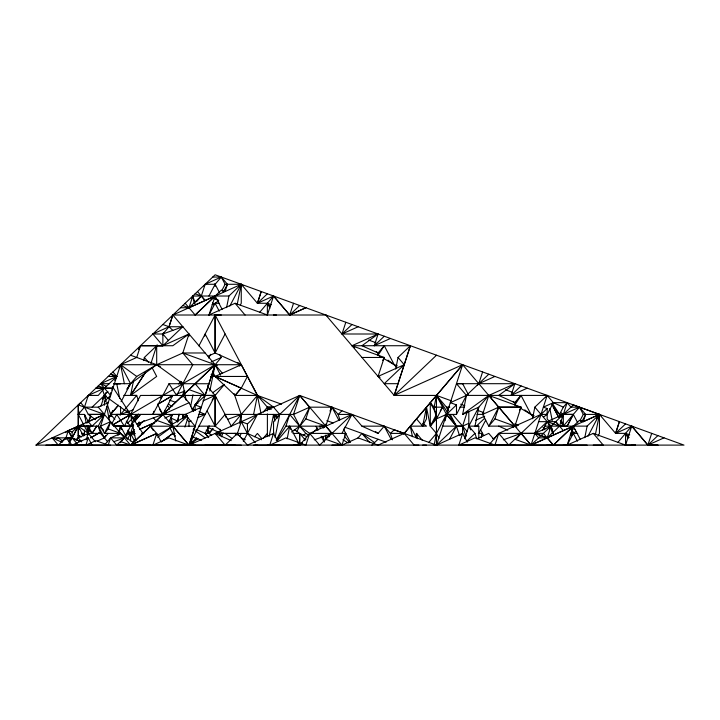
<?xml version="1.0" encoding="UTF-8"?>
<svg xmlns="http://www.w3.org/2000/svg" width="720" height="720" viewBox="0 0 720 720"><rect width="100%" height="100%" fill="white"/><g stroke="black" fill="none" stroke-linecap="round" stroke-linejoin="round"><path stroke-width="1.08" d="M78.282 438.426L78.282 404.919L104.418 414.414L92.07 426.141L78.273 426.132L72.117 432.009L72.117 437.877L78.273 445.122L88.254 445.113M78.282 437.742L78.291 404.919L80.649 402.678L84.465 407.16L88.272 414.414L95.535 419.688M84.456 430.047L84.456 435.636L81.603 433.953M88.902 430.236L88.263 433.395L86.994 434.889L88.254 433.386L88.272 425.934M104.427 405.207L104.427 401.301L110.601 395.433L110.592 392.724M113.769 383.724L130.563 383.679L126.936 389.268L130.554 383.706L156.69 364.707L156.699 345.717L140.535 345.726L138.537 349.524M240.219 305.235L241.254 303.273L241.254 284.292L172.836 315.018L169.011 326.754L162.873 333.99L162.846 345.726L156.699 345.726L144.351 357.453L143.721 360.612M182.817 418.896L182.817 414.432L185.553 417.645M188.973 336.231L188.973 333.999L162.846 345.726L156.69 345.717L150.858 363.654M221.283 315.009L215.118 315.009L215.127 352.98L208.089 356.139M215.127 397.584L215.136 395.451L224.388 384.534M241.245 422.253L241.254 414.441L234.081 393.525M267.39 436.221L267.39 413.901M267.39 410.832L267.39 407.205L263.277 412.038M273.555 433.98L273.555 421.686L279.72 414.432L299.682 395.451L436.5 445.14L462.645 433.386L467.271 442.188M325.818 439.965L325.809 435.096M325.809 424.08L325.809 426.15L331.983 433.404M416.493 437.67L416.493 433.404L422.199 440.109M439.029 438.282L436.455 433.395L430.29 426.15L426.474 407.169L426.474 418.896L422.658 426.15L416.493 418.896M517.734 406.602L514.881 404.928L514.89 402.687L521.055 395.433L531.027 414.423L533.169 416.934M601.254 415.701L599.454 414.396L585.657 414.423L579.492 407.16L570.96 407.151L567.144 402.669L553.356 402.669L543.375 407.151L547.182 408.537L547.182 414.405L543.6 417.015M380.943 356.904L378.099 355.221L378.099 352.989L384.264 345.735L394.236 364.716L396.378 367.227M103.968 397.638L104.409 395.442L107.856 391.401M119.106 433.566L120.582 426.186L124.389 426.186L140.517 395.433L176.643 395.469L192.771 364.725L182.808 352.98L188.973 333.999L172.827 345.735L140.535 345.726L136.719 357.462L120.564 364.716L119.007 367.695M177.552 421.776L179.1 414.099L177.48 422.01M190.557 406.791L192.978 394.722M198.891 345.888L215.127 315.009L214.659 317.214L215.127 315.009L258.561 397.278M395.712 369.054L398.043 357.453L410.382 345.726L351.972 345.726L354.663 347.697M572.454 430.407L571.599 434.673L572.427 430.398M95.391 441.774L88.263 433.395L78.291 414.405L78.939 411.21M89.334 420.867L90.387 415.593M110.835 413.181L110.151 416.601L110.592 414.414L113.022 410.688M138.447 400.779L136.71 395.442L130.563 395.451L133.425 381.159M182.79 395.568L183.708 391.059M204.714 336.105L205.137 333.99L215.127 352.98L241.245 364.698L258.381 397.368M209.835 391.041L215.118 364.716L221.283 357.462L219.744 354.528M226.584 307.629L228.915 296.028L241.254 284.292L225.099 284.283L221.283 277.038L212.76 277.038M207.477 433.548L208.116 430.389M237.285 304.038L241.254 284.292L239.076 286.848M239.49 423.216L241.254 414.441L227.592 419.373M253.584 414.441L257.4 395.46L211.104 374.652M269.154 436.383L273.555 414.45L278.577 416.682M275.094 437.472L279.72 414.432L273.555 407.178L267.39 407.178L271.188 409.41M287.163 438.822L289.701 426.168L299.682 445.149L302.382 443.187M415.638 437.67L416.493 433.404L417.519 435.357M422.658 426.15L426.474 407.169M436.455 407.169L434.106 407.169L430.29 402.687L430.29 426.141L436.455 418.896L434.106 407.169L436.464 395.433L462.645 364.716L531.036 445.104L599.445 414.396L615.591 433.368L625.572 433.368L629.73 434.88M434.106 445.131L436.455 433.395L446.436 414.414L456.426 426.132L459.558 435.627M445.167 420.741L446.436 414.414L436.455 418.896L442.629 407.169L434.106 407.169M532.521 418.761L534.843 407.151L547.182 395.424L553.347 402.678L563.337 407.16L567.144 402.669L559.53 426.141L547.191 437.859L531.045 445.104L547.182 395.424L466.443 395.406L450.306 402.678L456.48 404.91L456.48 414.405L446.508 414.414L456.471 426.132L449.496 439.425M584.784 437.724L587.106 426.123L599.445 414.396L573.318 404.91L531.036 445.104L514.899 439.236L508.734 445.104L458.838 445.113L462.645 433.386L459.954 435.339M595.476 434.142L599.445 414.396L583.308 421.677L579.492 420.291L553.356 445.113L547.191 437.859L534.852 433.377L498.735 433.395L493.686 439.236M88.569 422.235L84.465 414.414L78.291 414.405L84.465 407.16L88.281 395.424L104.427 388.179L98.262 385.938M86.175 439.785L88.947 431.325M65.943 445.122L72.099 445.122L88.254 437.877L85.896 445.131L95.877 440.649L108.216 445.131L110.574 437.877L120.555 433.395L108.216 428.913L104.409 433.395L100.593 426.141L120.564 364.716L241.236 364.716L239.445 363.393M100.962 406.098L104.427 395.433L102.699 390.096M108.216 428.913L110.574 421.659L100.593 426.141M118.503 432.585L120.582 426.186L113.913 426.15L130.554 426.168L132.354 424.845L130.518 426.123L113.787 426.186M133.299 424.971L130.554 433.413L127.467 439.272M193.626 411.543L189 402.75L162.882 414.477L152.874 414.45L153.909 411.255M180.459 307.755L188.982 307.755L192.798 296.019L228.915 296.028M196.524 301.662L201.321 296.019L205.137 284.283L221.292 277.038L227.457 284.283L225.099 291.537L221.292 290.151L195.156 315.018L185.175 303.273M174.843 444.42L172.827 445.158L152.883 445.149L156.699 433.458L150.543 426.204L172.845 426.204L188.973 445.212L299.682 395.451L309.672 407.178L331.983 407.178L338.148 414.423L339.876 419.76M243.063 285.597L241.263 284.292L257.4 303.264L273.546 296.019L289.701 315L305.856 307.746L289.701 315L273.546 296.019L267.39 315L235.08 303.273L208.953 315.009L215.118 296.028L188.991 307.764L182.817 305.514M184.905 427.113L187.992 417.627M176.688 445.194L172.881 445.203L188.982 445.14L215.1 364.716L220.608 375.156M152.883 445.185L169.029 437.931L188.991 445.185L195.147 426.222L185.166 414.486L201.312 407.232L195.147 404.991L195.147 410.256M189.009 389.619L205.155 395.487L215.136 364.77L112.419 425.115L130.536 414.414L186.255 414.477M221.625 436.833L223.011 432.558M221.301 445.149L225.108 445.158L237.438 433.422L241.263 421.695L247.437 423.936L257.418 414.45L243.315 441.243M293.517 303.273L289.701 315L299.682 305.514M108.216 445.131L104.4 445.122L110.574 437.877L116.739 445.131L235.035 445.14L225.081 445.122L215.127 433.422L237.447 433.431L247.419 445.158L273.555 433.422L269.739 445.149L285.885 437.904L305.847 445.149L309.663 433.413L351.936 414.432L353.736 415.737M276.489 440.631L285.885 426.168L289.701 414.432L305.847 433.422L308.7 435.096M414.171 445.131L404.19 433.404L378.063 445.131L358.11 437.886L341.964 445.14L299.682 395.451L293.517 414.432L299.682 426.168L310.518 434.034M291.573 432.054L299.682 426.168L305.847 418.914L309.663 407.178L293.517 414.432L224.919 414.414M345.816 322.281L342 333.999L378.099 334.008L374.283 345.726L390.429 338.481M302.058 442.899L299.682 445.158L293.517 445.158L299.682 445.167L309.663 433.413L345.771 433.404L341.955 445.131L338.148 445.149M380.097 377.343L378.072 376.434L384.246 357.462L351.963 345.735L378.09 333.999L361.953 345.726L378.099 352.98L376.299 351.675M409.338 347.706L410.382 345.726L394.209 395.406L436.509 395.424L451.197 400.779M442.683 426.141L456.471 426.132L436.518 445.113L462.627 364.707L394.209 395.406L325.827 315.009L172.836 315.018L171.846 316.908M467.388 411.363L462.591 426.114L462.591 433.953M482.589 371.97L478.782 383.697L477.36 385.398M464.697 438.795L468.81 426.141L478.791 407.169L488.754 395.442L462.645 414.387L466.443 395.406L478.782 383.67M515.439 426.114L488.772 426.141L482.607 414.414L488.781 395.433L514.881 383.697L511.083 395.424L527.229 388.179M481.176 437.625L482.553 433.359L478.314 433.359M519.516 410.085L521.055 407.16L498.735 407.16L488.772 426.141L494.937 418.896L498.753 407.169L521.055 407.16L514.89 426.132L513.081 427.455M563.328 445.122L567.144 445.122L573.318 426.132L587.106 426.123M583.308 421.677L585.657 414.423L583.29 414.414L579.492 407.16L547.191 421.65L534.861 433.377L538.668 437.859L547.191 437.868L573.318 426.159L580.302 439.416M625.572 423.882L615.591 433.368L619.407 421.641L615.591 433.368L631.737 426.123L647.883 445.095L657.864 445.095L647.883 445.095L651.69 433.368M410.391 345.726L394.209 395.406L436.509 355.212M78.291 414.405L79.29 412.515M87.282 397.323L88.281 395.424L98.253 395.424L104.427 388.179M91.134 416.223L86.985 423.153M102.366 399.339L105.966 392.49M114.696 380.358L116.757 376.452L112.95 371.97M109.053 398.367L110.601 395.433L100.611 383.697L116.766 376.452L110.601 374.211L116.766 376.452L115.389 378.063M107.829 441.909L100.593 433.395L98.244 426.141L104.409 414.405L88.272 414.414L104.427 414.414L102.618 415.71M111.618 412.488L110.619 414.387L111.618 416.367M108.531 418.32L110.592 414.414L118.422 405.198L110.61 414.414L114.867 419.436M117.864 435.348L120.555 433.404L104.409 433.395L110.574 421.659M121.077 401.733L130.554 383.706L136.719 376.452L156.672 364.725L182.808 352.98L205.128 352.98M111.609 424.197L116.748 414.414L130.536 414.414L129.114 416.088M104.112 438.525L105.606 435.672M120.087 415.323L121.131 413.343M130.527 395.46L131.553 393.507M155.601 347.787L157.167 344.808M162.387 334.872L163.431 332.892M191.799 297.918L192.798 296.019L195.156 303.273M125.424 435.978L130.563 426.204M126.279 421.137L130.554 426.168L136.539 414.765M204.138 286.182L205.137 284.283L215.118 284.283L221.292 277.038M208.953 296.019L215.118 284.292L219.609 292.833M152.874 414.45L169.002 383.706L208.971 383.751L207.882 385.434M214.119 297.927L215.127 296.028L222.102 309.312M208.944 315.009L215.118 303.282L218.727 300.654M221.76 290.637L225.099 284.292M223.344 292.113L227.457 284.292M157.599 404.361L172.8 395.433L162.846 414.459L136.818 423.936M178.812 384.048L180.306 381.204M168.831 422.028L172.827 414.432L186.237 414.477M181.845 397.386L184.878 393.03M229.788 306.09L241.254 284.292L239.49 287.001M208.629 358.065L210.627 354.276M225.09 333.999L215.109 352.98L215.1 315.018M214.137 366.669L215.091 364.752L212.391 366.714M204.129 397.386L205.128 395.496L195.147 404.991M193.095 430.128L195.147 426.222L172.836 426.222M159.48 409.284L162.846 414.459L188.991 445.176L215.109 395.442L207.99 387.072M205.128 433.413L208.701 437.607L205.146 433.404L209.133 425.817M241.254 388.188L247.428 376.452L210.879 376.452M220.104 435.654L221.598 432.81M239.706 436.356L241.245 433.422M272.871 434.718L273.87 432.819M276.156 440.199L299.682 395.451M296.685 431.865L309.663 407.187M329.922 411.084L331.983 407.178L338.967 420.462M341.964 433.404L351.936 414.432L361.917 426.159L378.063 433.413L384.228 426.159L390.402 433.404L392.481 439.803M382.707 360.387L384.246 357.462L361.935 357.462M435.942 415.395L430.29 426.141L436.752 416.205M456.48 414.405L466.452 395.415L456.471 383.688M478.746 433.368L485.721 420.084M546.138 397.413L547.182 395.424M553.347 402.678L547.182 414.405L541.017 414.405L498.735 433.395L488.781 445.113M542.574 430.452L547.191 421.659L555.714 421.65L559.53 426.141L547.191 421.65L538.668 421.659M549.504 428.976L551.007 426.132L573.318 426.159L571.815 428.976M563.328 407.16L559.521 414.405L560.214 416.538M560.61 412.434L563.337 414.414L561.834 417.24L563.346 414.405L573.309 414.405L579.492 407.16M577.791 422.946L573.309 414.405L563.337 426.141L558.9 426.141L567.144 426.141L573.309 414.405L559.521 414.405L553.347 407.16L555.165 408.474M567.144 426.141L573.318 414.405M579.951 420.759L583.29 414.414L585.45 414.423M567.153 445.113L573.318 433.377L576.018 431.415M582.057 421.263L585.657 414.423M587.988 436.194L599.445 414.396L599.445 433.377L597.906 436.311M549.513 428.976L551.007 426.132L534.843 407.151M113.04 410.661L110.619 414.387L120.582 414.387L120.582 406.575M130.563 395.415L145.683 372.15L130.554 395.406L156.681 376.434L152.055 367.641M130.545 426.15L132.966 422.433L130.518 426.123L132.651 423.612M134.181 420.57L138.411 414.045L134.145 420.543M191.952 409.95L201.348 395.487M212.085 400.095L215.109 395.442L231.345 426.321M378.099 355.221L384.264 345.735M344.682 435.078L345.771 433.404M440.28 410.778L442.629 407.169M481.473 435.033L482.553 433.359M514.881 404.928L521.055 395.433L514.881 402.687L498.735 395.424L514.881 383.697L456.462 383.679L462.636 383.67M596.511 418.914L599.445 414.396M111.771 389.997L112.95 388.188L95.904 388.179L112.95 388.188M68.679 441.9L72.108 437.868L78.291 426.15L98.235 426.141L103.68 430.101M128.43 386.199L130.563 383.679M133.695 425.07L130.563 426.204L132.705 423.693M134.838 421.182L140.535 414.468L162.846 414.459L157.707 404.685M160.794 397.89L162.846 395.469M132.714 442.629L135.558 439.281L132.705 442.647M259.524 312.489L273.546 296.019M239.436 366.021L241.254 364.716L215.118 376.452L241.245 388.179L235.08 395.424L215.118 376.461L212.553 371.565M208.953 433.413L213.066 428.58L208.953 433.404L207.684 427.086M263.097 438.444L267.372 433.413L267.372 436.617M330.615 408.789L331.983 407.178L325.809 426.15L323.109 428.13M350.514 416.097L351.936 414.423L338.148 414.423L341.964 410.796M403.551 434.205L462.627 364.707M617.715 442.593L631.737 426.123L633.537 427.428M76.905 439.479L78.273 437.868L88.254 433.386L100.593 433.395M97.344 441.045L104.409 437.877L108.216 433.395L104.409 433.395M128.421 416.97L130.563 414.459L132.552 418.257M134.082 421.938L140.499 414.405M120.249 442.719L124.362 437.886L110.574 437.877M160.776 397.854L162.837 395.442M241.245 388.179L235.08 395.424L257.4 395.433L281.61 404.235M230.724 426.789L257.4 395.433L273.609 407.214M254.556 436.779L257.409 433.422L261.684 438.453M277.065 441.027L289.701 426.168L290.745 429.363M357.615 438.435L361.899 433.404L374.454 442.521M404.145 433.404L436.455 395.433L448.551 409.626M428.616 442.611L436.455 433.395M516.771 438.426L521.046 433.404L547.182 408.537M571.176 435.897L573.318 433.377L577.755 433.377M597.267 416.952L599.445 414.396M446.508 414.414L456.48 404.91M36 445.122L215.118 274.788L684 445.104L36 445.122L104.409 414.405L100.611 416.646M104.427 388.188L116.757 376.452L108.243 376.452M188.982 307.755L201.321 296.028L205.137 300.51L197.505 291.537M92.088 407.16L104.427 395.433L106.425 396.333L104.427 395.442L104.409 397.674M182.808 326.754L162.846 345.726L152.874 333.99L169.029 326.745L182.808 326.754L162.873 333.99L152.883 333.999M195.156 315.018L215.127 296.028M127.476 423.225L136.728 414.432M267.381 293.778L257.4 303.264L267.39 303.273L271.539 304.785M116.739 445.131L124.362 437.877L113.859 441.693M134.667 441.225L130.545 433.404L134.541 429.615M137.736 426.573L144.126 420.507M136.737 445.185L130.572 445.158L215.1 364.716L130.59 445.176L98.253 407.16L108.234 402.687L104.427 401.301M176.679 426.195L187.479 415.926M192.078 442.215L196.704 437.814M351.981 324.522L342 333.999L358.146 326.763M374.283 345.726L384.264 336.24M304.434 440.64L306.018 439.128M313.146 432.351L317.898 427.833M351.936 414.432L319.635 445.149L309.663 433.413M398.043 357.453L404.199 364.698L384.237 383.679L398.025 383.679M371.889 445.122L378.054 439.263M488.763 374.211L478.782 383.697L494.928 376.452M475.956 426.537L484.722 418.185M511.083 395.424L521.055 385.938M466.497 441.45L474.975 433.386L468.81 426.141L468.819 411.894M514.872 439.263L521.037 433.395M573.327 426.132L553.356 445.113L543.384 433.377L521.055 433.386L503.343 439.83M567.153 445.104L593.28 433.377L625.572 445.104L631.737 426.123L647.883 445.095L657.864 435.609M65.574 432.603L68.292 430.623L78.291 426.15L88.263 433.395L88.263 428.904L90.072 427.59M75.555 439.848L78.273 437.868L81.702 441.891M130.563 426.204L132.372 424.899M212.544 392.823L224.199 384.345M185.373 417.06L187.173 415.755M157.608 437.283L172.845 426.204L173.853 428.094M188.991 445.131L197.964 438.615M303.156 435.375L305.847 433.422M325.818 437.895L329.4 435.285M444.645 415.719L446.436 414.414M464.391 436.563L466.191 435.258M548.28 428.112L550.998 426.132L553.356 433.377L551.304 429.471M55.467 439.542L58.311 437.868L62.847 441.162M73.737 428.814L78.273 426.15L83.421 435.915M157.626 404.415L172.818 395.478M170.919 425.061L187.074 415.557M157.653 435.132L172.845 426.204L175.815 440.964M212.103 304.632L215.118 303.282L219.555 303.273M211.194 361.989L221.283 357.462M104.409 414.405L88.263 421.659L92.07 426.141M61.227 441.036L68.292 437.868L69.723 440.586M125.523 435.663L134.577 431.613M139.599 429.354L154.665 422.586L139.59 429.345M164.754 418.059L172.827 414.441M195.012 404.469L198.027 403.11M203.058 400.86L215.109 395.433L216.135 398.61M134.568 435.204L130.545 433.404L134.568 431.604M150.525 445.176L130.572 445.158L156.699 433.458L160.821 441.27M130.59 445.176L156.708 433.449L156.708 435.69M188.982 426.141L188.982 421.668L190.998 420.759M198.063 417.591L205.128 414.423L199.071 411.696M378.072 376.434L404.199 364.707M462.645 414.414L478.782 407.169L474.984 426.141L478.8 426.141L478.8 438.417M482.607 414.414L498.753 407.169M468.63 423.414L462.609 426.123L456.435 426.132L448.56 414.036M475.659 420.255L484.695 416.196M458.838 445.113L474.984 437.868L494.946 445.113L498.753 433.377L508.734 445.104M492.885 438.75L494.901 437.841M570.303 434.736L573.318 433.377L577.431 441.198M647.883 445.095L664.029 437.841M222.336 291.159L225.495 290.016M133.182 409.851L120.582 414.432L136.719 395.415L123.813 395.415M176.868 394.002L184.941 391.068M104.445 445.194L106.542 444.429M314.262 439.848L331.974 433.413M580.527 421.281L582.633 420.525M468.792 445.104L587.106 445.104M273.546 315L276.408 315M324.783 426.15L319.653 426.159L320.328 428.265M156.69 445.158L162.873 445.176M273.546 445.14L277.353 445.131M332.001 445.14L341.973 445.122L325.809 439.272M462.609 445.122L468.774 445.113M547.146 445.077L550.962 445.068M631.728 445.104L635.544 445.095L625.572 445.095L625.563 433.368L629.127 437.562M116.748 383.697L120.555 383.688L113.661 383.697L116.748 383.697L119.736 398.466M109.485 383.697L100.62 383.697L106.605 386.388M150.507 395.424L189.009 395.487M201.726 395.442L215.118 395.442L182.844 395.487L189.009 402.741M84.465 407.16L98.478 407.16M449.793 407.151L446.445 407.151L448.443 410.949M459.837 407.151L464.301 407.151M198.432 414.423L205.128 414.423M477.045 414.387L483.408 414.387M198.792 426.159L215.118 426.159L221.418 430.74M285.885 426.168L325.809 426.168L305.847 418.914M361.917 426.159L384.228 426.159L391.221 439.452M412.434 436.698L410.319 426.15L426.474 426.15L422.838 423.513M478.8 426.141L468.819 426.141L470.817 429.939M544.365 426.15L549.945 426.15M130.545 433.404L134.982 433.404L130.554 433.422L127.557 432.324M141.687 433.413L143.892 433.413M175.077 433.431L172.863 433.431L161.208 441.918L172.863 433.458L169.866 427.761M261.486 439.731L247.419 433.422L215.136 433.44L231.21 440.64M81.603 433.395L84.456 433.395M126.306 433.413L134.991 433.422M204.516 433.422L209.817 433.422M293.031 433.431L299.682 433.431L306.711 436.581M55.962 445.122L58.311 445.122L52.146 437.868L72.108 437.877L80.181 441.495L72.108 437.868L65.943 437.877L58.311 445.122L52.146 445.122L68.292 445.113L78.273 426.15L79.299 429.246M45.981 445.122L110.61 445.167M205.137 445.131L241.263 445.149M253.593 445.149L299.673 445.122L299.682 433.431L294.273 429.507M414.135 445.131L418.851 445.131M593.28 445.113L603.252 445.104L593.28 433.377M84.447 445.122L72.108 445.122L65.934 437.877L68.301 430.623L72.117 432.009M124.362 445.14L118.197 445.131L130.554 445.14L120.546 441.504M267.39 407.178L273.555 407.178M478.8 445.113L482.607 445.122M422.658 445.131L426.483 445.131M478.773 445.077L488.745 445.086M511.065 445.122L514.872 445.131M267.381 445.149L279.72 445.158M182.835 445.176L195.156 445.14M78.273 445.122L75.915 445.122L80.631 445.113M368.64 340.056L375.93 342.711M505.431 389.754L512.721 392.409M516.906 427.041L514.89 426.132L488.754 395.433L521.055 407.16M397.269 365.814L394.245 364.716L383.796 358.578M520.578 408.276L531.027 414.423L534.06 415.521M195.156 293.778L201.321 296.019M460.674 404.217L464.886 405.747M477.513 410.337L483.831 412.632M514.764 423.846L518.571 425.241M494.937 418.896L514.881 426.15M162.855 324.504L169.029 326.745M182.808 352.98L217.206 365.472M326.871 420.678L333.189 422.973M344.763 427.185L386.127 442.188M130.545 355.221L156.672 364.716L160.479 366.948M169.29 400.023L175.599 402.318M255.384 444.42L257.4 445.158M206.145 430.155L209.133 431.244M156.708 420.336L172.845 426.204M192.195 436.824L201.573 440.235M170.793 444.42L172.845 445.185M498.699 426.114L507.78 430.191M192.006 408.528L195.039 409.887M241.254 437.904L245.286 439.722M208.17 427.518L221.283 433.413M196.047 429.345L205.146 433.404M170.892 418.041L177.93 421.2M52.146 437.868L62.244 442.395M572.175 428.4L575.199 429.759M542.916 427.266L545.769 428.94M237.447 362.466L241.245 364.698M342.882 439.794L348.318 442.989M513.081 401.373L514.881 402.687M524.754 409.86L533.403 416.115M531.036 414.423L532.827 415.728M488.754 395.433L491.463 397.395M325.854 315.036L327.663 316.35M387.963 360.153L396.603 366.426M375.363 431.451L378.063 433.413M277.155 417.069L273.555 414.45L274.878 421.029M156.672 364.725L182.799 383.706L186.111 400.194M225.027 433.359L232.227 438.597M124.371 383.724L120.564 364.725L136.719 376.452M168.399 403.956L172.008 406.575M208.944 433.404L211.644 435.366M195.291 430.749L205.2 437.949M105.507 400.923L104.409 395.442L130.536 414.414L126.972 410.229M119.61 432.729L133.119 442.548M172.827 330.381L169.029 326.745L172.854 315.018L222.246 373.086M167.481 405.711L169.02 407.178L169.443 409.284M190.53 440.73L192.843 442.926M570.978 429.804L574.056 432.729M452.763 414.576L467.406 431.757M267.372 315.009L267.372 303.273L270.225 306.621M361.899 433.404L369.747 442.611M241.272 421.695L247.437 433.431L255.267 442.638M555.714 421.65L563.337 430.632M549.243 421.308L547.182 418.896L547.182 413.307M521.055 433.386L531.036 445.113M493.758 439.254L488.772 433.386L476.712 438.804L474.975 433.386M235.08 303.273L245.061 315.009M344.826 436.752L349.812 442.611M304.668 439.29L299.673 433.422L299.673 445.149L297.549 442.656M261.009 413.397L257.418 395.478L269.451 409.626M277.065 418.572L273.555 414.45L274.734 416.25M162.873 333.99L168.57 340.695M195.174 383.751L205.155 395.487M181.422 382.095L182.799 383.706M144.351 357.453L148.464 362.286M186.921 419.256L188.982 421.668M191.052 440.307L193.104 442.728M153.252 417.654L156.672 421.686M127.818 430.191L130.554 433.413L130.554 440.874M88.263 428.904L92.07 433.386L96.768 426.159L92.07 433.386L88.263 426.141M552.474 403.56L559.521 414.405L553.356 407.16L558.846 417.6M436.464 445.131L436.455 395.433L447.345 412.173M257.409 395.433L258.588 397.287M169.002 383.706L176.643 395.469M150.543 426.204L153.342 430.515M112.401 386.514L143.253 433.998M116.748 414.414L124.389 426.186M625.563 433.368L628.128 438.255M560.34 420.453L563.337 426.141L563.337 414.414M551.808 404.226L558.666 417.267M560.727 421.191L563.364 426.204M547.191 421.65L550.278 427.518M462.645 383.724L468.297 394.47M480.717 429.921L483.714 435.618M450.441 414.747L456.435 426.132L462.591 426.132L466.029 436.68M436.464 395.433L446.913 415.305M430.29 402.687L435.942 413.433M410.319 426.15L416.484 437.877M343.44 429.012L350.424 442.296M267.372 303.273L269.946 308.16M315.918 426.321L317.997 430.281M321.12 436.23L324.252 442.17M215.118 303.273L219.231 311.103M212.544 302.868L213.579 304.821M273.555 433.422L277.668 441.243M234.99 433.251L236.034 435.24M207.144 410.976L215.118 426.159L225.09 414.432L226.134 417.627M218.61 432.801L220.113 435.654M164.502 410.31L166.059 413.28M169.713 420.219L172.314 425.178M120.573 364.725L130.554 383.706M127.08 438.516L120.582 426.186L121.626 429.399M98.244 426.141L104.409 437.877M88.254 437.877L92.07 445.122M570.726 432.981L571.752 434.934M561.258 419.742L563.337 426.141M328.554 434.601L329.238 436.716M323.073 436.707L324.441 440.928M273.906 415.521L274.599 417.654L273.906 415.494M237.438 433.422L238.131 435.555M219.915 429.192L220.599 431.307M139.149 421.893L140.193 425.088M104.409 395.424L106.128 400.698M107.154 403.866L110.592 414.414M85.5 417.609L84.465 414.414L86.157 422.847M553.347 433.377L551.007 426.132L534.852 433.377L547.191 437.868L551.007 426.132L552.501 433.602M549.828 408.591L552.249 420.66M543.654 427.572L544.095 429.759M416.493 433.404L417.564 438.732M192.798 296.028L194.292 303.489M182.808 414.423L183.474 417.708M170.928 416.673L172.413 424.053M138.411 422.865L139.05 426.033M130.563 414.459L135.846 440.775M106.614 406.413L109.476 420.669M86.787 426.015L88.272 433.395M247.437 423.936L247.437 433.431M215.118 394.704L215.118 426.159L215.118 394.704M215.118 283.761L215.118 286.002L215.118 283.761M261.216 291.537L257.4 303.264L261.216 291.537M181.62 381.888L180.45 383.697L181.629 381.888M201.312 407.223L199.944 408.834L201.312 407.232M394.218 429.786L390.402 433.404L404.19 433.404L394.218 429.777M99.189 432.855L90.639 437.877L99.207 432.882M124.38 445.14L120.573 445.149L124.38 445.14M81.369 436.752L78.282 435.636L81.369 436.752M218.034 300.096L213.993 298.287L218.034 300.105M174.996 435.969L172.863 433.458L174.996 435.951M72.117 437.877L68.301 430.623L72.117 437.877"/></g></svg>
